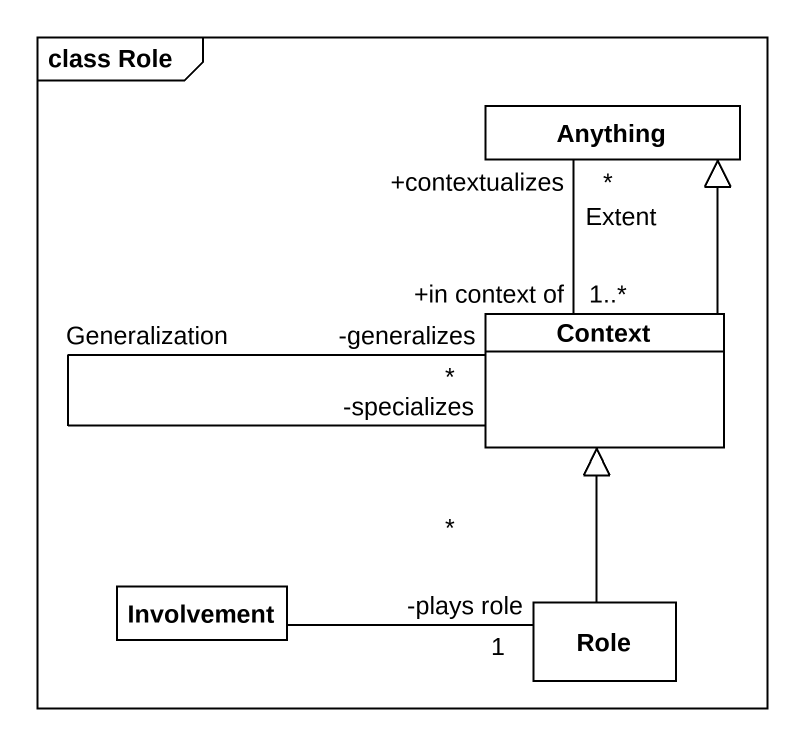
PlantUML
@startuml
mainframe class Role
hide circle
hide empty members
class Anything
class Context
class Involvement
class Role
Context "+in context of\n1..*" -up- "+contextualizes\n*" Anything : Extent
Context -up-|> Anything
Context "-specializes\n*" -- "-generalizes\n*" Context : Generalization
Involvement -right- "-plays role\n1" Role
Role -up-|> Context
@enduml
